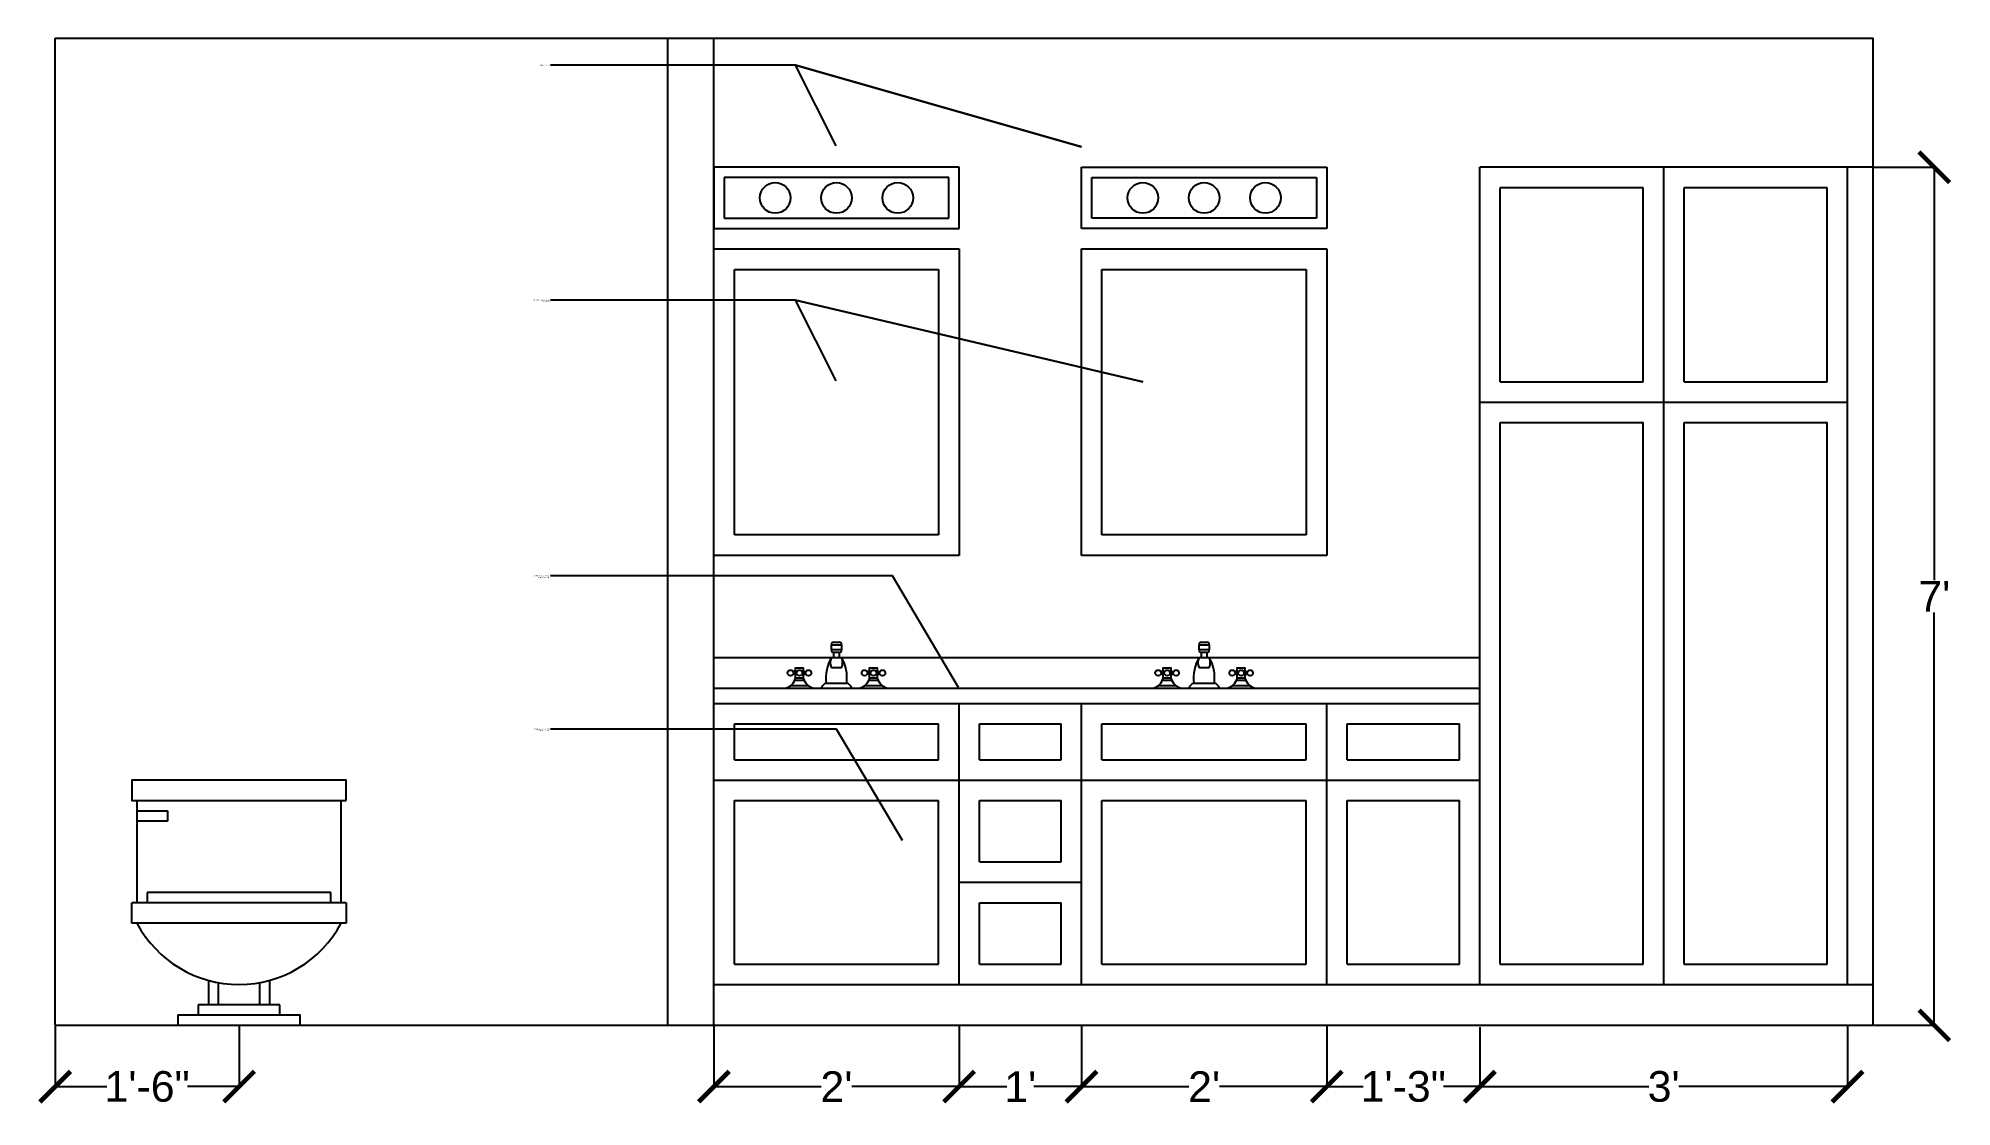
# Model space of a CAD drawing. Header units: inches. Extents: x -2 to 186, y -8 to 97.
import ezdxf
from ezdxf import colors
from ezdxf.entities.mleader import LeaderData, LeaderLine
from ezdxf.math import Vec2, Vec3

# ---------------------------------------------------------------- set-up
doc = ezdxf.new("R2010")
doc.units = ezdxf.units.IN
doc.header["$MEASUREMENT"] = 0
for name, color, linetype in [('blocks', 230, 'Continuous'), ('dims', 30, 'Continuous'), ('elevation', 5, 'Continuous')]:
    doc.layers.add(name, color=color, linetype=linetype)
doc.styles.get("Standard").update_dxf_attribs({"font": 'arial.ttf'})
doc.dimstyles.get("Standard").update_dxf_attribs({"dimtxt": 3, "dimasz": 3, "dimexe": 0.18, "dimexo": 0.0625, "dimgap": 0.09, "dimtad": 0, "dimtih": 1, "dimtoh": 1, "dimdec": 5, "dimzin": 0, "dimdsep": 46, "dimlunit": 4, "dimtxsty": 'Standard', "dimblk": 'ARCHTICK', "dimcen": 3, "dimadec": 0, "dimazin": 0, "dimtfac": 1, "dimtdec": 5, "dimtofl": 0, "dimtmove": 0, "dimatfit": 3, "dimfxl": 1, "dimtolj": 1, "dimtzin": 0, "dimarcsym": 0})

# ---------------------------------------------------------------- blocks, each defined once
blk = doc.blocks.new('Toilet - front')
for p, q in [((-10, 22), (-10, 12)), ((-10, 21), (-7, 21)), ((-7, 21), (-7, 20)), ((10, 12), (10, 22)), ((-7, 20), (-10, 20)), ((10.5, 12), (-10.5, 12)), ((-10.5, 10), (-10.5, 12)), ((9, 13), (-9, 13)), ((-9, 13), (-9, 12)), ((9, 12), (9, 13)), ((10.5, 12), (10.5, 10)), ((10.5, 10), (-10.5, 10)), ((-3, 4.4065), (-3, 2)), ((-2, 2), (-2, 4.1658)), ((2, 4.1658), (2, 2)), ((3, 2), (3, 4.4065)), ((4, 2), (-4, 2)), ((-4, 2), (-4, 1)), ((4, 1), (4, 2))]:
    blk.add_line(p, q)
for points in [[(10.5, 22), (10.5, 24), (-10.5, 24), (-10.5, 22)], [(6, 0), (6, 1), (-6, 1), (-6, 0)]]:
    blk.add_lwpolyline(points, close=True)
blk.add_arc((0, 15.3333), 11.3333, 208.0725, 331.9275)
blk = doc.blocks.new('Faucet - Bathroom front')
for p, q in [((-0.5, 4.25), (0.5, 4.25)), ((0.5, 3.75), (-0.5, 3.75)), ((-0.5, 3), (0.5, 3)), ((0.5, 2), (-0.5, 2)), ((-0.25, 3), (-0.25, 3.5)), ((0.25, 3.5), (0.25, 3)), ((-5, 0), (-2.25, 0)), ((-4.5087, 0.25), (-2.7408, 0.25)), ((-4, 1.625), (-4.25, 1.625)), ((-4, 1.375), (-4.25, 1.375)), ((-3.1442, 0.75), (-4.0979, 0.75)), ((-3.25, 1.625), (-3, 1.625)), ((-3.25, 1.375), (-3, 1.375)), ((-1.5, 0), (1.5, 0)), ((-1, 0.5), (1, 0.5)), ((2.25, 0), (5, 0)), ((2.7413, 0.25), (4.5092, 0.25)), ((3.25, 1.625), (3, 1.625)), ((3.25, 1.375), (3, 1.375)), ((4.1058, 0.75), (3.1521, 0.75)), ((4, 1.625), (4.25, 1.625)), ((4, 1.375), (4.25, 1.375))]:
    blk.add_line(p, q)
for points in [[(-0.5, 3.75), (-0.5, 4.25)], [(-0.25, 4.5), (0.25, 4.5)], [(0.5, 4.25), (0.5, 3.75)], [(0.25, 3.5), (-0.25, 3.5)]]:
    blk.add_lwpolyline(points)
for points in [[(-4, 1), (-4, 2), (-3.25, 2), (-3.25, 1)], [(3.25, 1), (3.25, 2), (4, 2), (4, 1)]]:
    blk.add_lwpolyline(points, close=True)
for centre in [(-4.5, 1.5), (-3.625, 1.5), (-2.75, 1.5), (2.75, 1.5), (3.625, 1.5), (4.5, 1.5)]:
    blk.add_circle(centre, 0.2795)
for centre, radius, start, end in [((-0.2575, 4.2575), 0.2426, 88.22243, 181.7776), ((-0.2575, 3.7425), 0.2426, 178.2224, 271.7776), ((0.2575, 4.2575), 0.2426, 358.2224, 91.77757), ((0.2575, 3.7425), 0.2426, 268.2224, 1.777565), ((3, 1), 4.0311, 150.2551, 187.125), ((0.6413, 2.5), 1.246, 156.3417, 203.6583), ((-3, 1), 4.0311, 352.875, 29.74488), ((-0.6413, 2.5), 1.246, 336.3417, 23.65835), ((-5.375, 1.375), 1.4252, 285.2551, 344.7449), ((-1.875, 1.375), 1.4252, 195.2551, 254.7449), ((-0.7962, -0.2038), 0.7327, 106.1502, 163.8498), ((0.7962, -0.2038), 0.7327, 16.1502, 73.84979), ((1.875, 1.375), 1.4252, 285.2551, 344.7449), ((5.375, 1.375), 1.4252, 195.2551, 254.7449)]:
    blk.add_arc(centre, radius, start, end)
blk = doc.blocks.new('_ArchTick')
at = {"color": 0, "linetype": 'ByBlock', "const_width": 0.15}
blk.add_lwpolyline([(-0.5, -0.5), (0.5, 0.5)], dxfattribs=at)
blk = doc.blocks.new('*D16')
at = {"layer": 'dims', "color": 0, "lineweight": -2, "transparency": 16777216}
for p, q in [((0, -0.06), (0, -6.18)), ((18, -0.06), (18, -6.18)), ((0, -6), (5.06, -6)), ((18, -6), (12.94, -6))]:
    blk.add_line(p, q, dxfattribs=at)
at = {"layer": 'dims', "color": 0, "lineweight": -2, "transparency": 16777216, "xscale": 3, "yscale": 3, "zscale": 3, "rotation": 180}
blk.add_blockref('_ArchTick', (0, -6), dxfattribs=at)
at = {"layer": 'dims', "color": 0, "lineweight": -2, "transparency": 16777216, "xscale": 3, "yscale": 3, "zscale": 3}
blk.add_blockref('_ArchTick', (18, -6), dxfattribs=at)
at = {"layer": 'dims', "color": 0, "transparency": 16777216, "insert": (9, -6), "char_height": 3, "attachment_point": 5}
blk.add_mtext('\\A1;1\'-6"', dxfattribs=at)
blk = doc.blocks.new('*D17')
at = {"layer": 'dims', "color": 0, "lineweight": -2, "transparency": 16777216}
for p, q in [((64.5, -0.06), (64.5, -6.18)), ((88.5, -0.06), (88.5, -6.18)), ((64.5, -6), (75, -6)), ((88.5, -6), (78, -6))]:
    blk.add_line(p, q, dxfattribs=at)
at = {"layer": 'dims', "color": 0, "lineweight": -2, "transparency": 16777216, "xscale": 3, "yscale": 3, "zscale": 3, "rotation": 180}
blk.add_blockref('_ArchTick', (64.5, -6), dxfattribs=at)
at = {"layer": 'dims', "color": 0, "lineweight": -2, "transparency": 16777216, "xscale": 3, "yscale": 3, "zscale": 3}
blk.add_blockref('_ArchTick', (88.5, -6), dxfattribs=at)
at = {"layer": 'dims', "color": 0, "transparency": 16777216, "insert": (76.5, -6), "char_height": 3, "attachment_point": 5}
blk.add_mtext("\\A1;2'", dxfattribs=at)
blk = doc.blocks.new('*D18')
at = {"layer": 'dims', "color": 0, "lineweight": -2, "transparency": 16777216}
for p, q in [((88.5, -0.06), (88.5, -6.18)), ((100.5, -0.06), (100.5, -6.18)), ((88.5, -6), (93.17, -6)), ((100.5, -6), (95.83, -6))]:
    blk.add_line(p, q, dxfattribs=at)
at = {"layer": 'dims', "color": 0, "lineweight": -2, "transparency": 16777216, "xscale": 3, "yscale": 3, "zscale": 3, "rotation": 180}
blk.add_blockref('_ArchTick', (88.5, -6), dxfattribs=at)
at = {"layer": 'dims', "color": 0, "lineweight": -2, "transparency": 16777216, "xscale": 3, "yscale": 3, "zscale": 3}
blk.add_blockref('_ArchTick', (100.5, -6), dxfattribs=at)
at = {"layer": 'dims', "color": 0, "transparency": 16777216, "insert": (94.5, -6), "char_height": 3, "attachment_point": 5}
blk.add_mtext("\\A1;1'", dxfattribs=at)
blk = doc.blocks.new('*D19')
at = {"layer": 'dims', "color": 0, "lineweight": -2, "transparency": 16777216}
for p, q in [((100.5, -0.06), (100.5, -6.18)), ((124.5, -0.12), (124.5, -6.18)), ((100.5, -6), (111, -6)), ((124.5, -6), (114, -6))]:
    blk.add_line(p, q, dxfattribs=at)
at = {"layer": 'dims', "color": 0, "lineweight": -2, "transparency": 16777216, "xscale": 3, "yscale": 3, "zscale": 3, "rotation": 180}
blk.add_blockref('_ArchTick', (100.5, -6), dxfattribs=at)
at = {"layer": 'dims', "color": 0, "lineweight": -2, "transparency": 16777216, "xscale": 3, "yscale": 3, "zscale": 3}
blk.add_blockref('_ArchTick', (124.5, -6), dxfattribs=at)
at = {"layer": 'dims', "color": 0, "transparency": 16777216, "insert": (112.5, -6), "char_height": 3, "attachment_point": 5}
blk.add_mtext("\\A1;2'", dxfattribs=at)
blk = doc.blocks.new('*D20')
at = {"layer": 'dims', "color": 0, "lineweight": -2, "transparency": 16777216}
for p, q in [((124.5, -0.12), (124.5, -6.18)), ((139.5, -0.19), (139.5, -6.18)), ((124.5, -6), (128.06, -6)), ((139.5, -6), (135.94, -6))]:
    blk.add_line(p, q, dxfattribs=at)
at = {"layer": 'dims', "color": 0, "lineweight": -2, "transparency": 16777216, "xscale": 3, "yscale": 3, "zscale": 3, "rotation": 180}
blk.add_blockref('_ArchTick', (124.5, -6), dxfattribs=at)
at = {"layer": 'dims', "color": 0, "lineweight": -2, "transparency": 16777216, "xscale": 3, "yscale": 3, "zscale": 3}
blk.add_blockref('_ArchTick', (139.5, -6), dxfattribs=at)
at = {"layer": 'dims', "color": 0, "transparency": 16777216, "insert": (132, -6), "char_height": 3, "attachment_point": 5}
blk.add_mtext('\\A1;1\'-3"', dxfattribs=at)
blk = doc.blocks.new('*D21')
at = {"layer": 'dims', "color": 0, "lineweight": -2, "transparency": 16777216}
for p, q in [((139.5, -0.19), (139.5, -6.18)), ((175.5, -0.06), (175.5, -6.18)), ((139.5, -6), (156.03, -6)), ((175.5, -6), (158.97, -6))]:
    blk.add_line(p, q, dxfattribs=at)
at = {"layer": 'dims', "color": 0, "lineweight": -2, "transparency": 16777216, "xscale": 3, "yscale": 3, "zscale": 3, "rotation": 180}
blk.add_blockref('_ArchTick', (139.5, -6), dxfattribs=at)
at = {"layer": 'dims', "color": 0, "lineweight": -2, "transparency": 16777216, "xscale": 3, "yscale": 3, "zscale": 3}
blk.add_blockref('_ArchTick', (175.5, -6), dxfattribs=at)
at = {"layer": 'dims', "color": 0, "transparency": 16777216, "insert": (157.5, -6), "char_height": 3, "attachment_point": 5}
blk.add_mtext("\\A1;3'", dxfattribs=at)
blk = doc.blocks.new('*D22')
at = {"layer": 'dims', "color": 0, "lineweight": -2, "transparency": 16777216}
for p, q in [((178.0625, 84), (184.18, 84)), ((184, 84), (184, 43.59)), ((184, 0), (184, 40.41)), ((178.0625, 0), (184.18, 0))]:
    blk.add_line(p, q, dxfattribs=at)
at = {"layer": 'dims', "color": 0, "lineweight": -2, "transparency": 16777216, "xscale": 3, "yscale": 3, "zscale": 3}
for p, rotation in [((184, 84), 90), ((184, 0), 270)]:
    blk.add_blockref('_ArchTick', p, dxfattribs=dict(at, rotation=rotation))
at = {"layer": 'dims', "color": 0, "transparency": 16777216, "insert": (184, 42), "char_height": 3, "attachment_point": 5}
blk.add_mtext("\\A1;7'", dxfattribs=at)

msp = doc.modelspace()

# ---------------------------------------------------------------- linework, layer by layer
at = {"layer": 'elevation'}
for p, q in [((0, 96.625), (178, 96.625)), ((0, 0), (0, 96.625)), ((60, 0), (60, 96.625)), ((64.5, 0), (64.5, 96.625)), ((178, 0), (178, 96.625)), ((88.5, 84), (64.5, 84)), ((64.5, 84), (64.5, 78)), ((65.5, 83), (65.5, 79)), ((87.5, 83), (65.5, 83)), ((87.5, 79), (87.5, 83)), ((88.5, 78), (88.5, 84)), ((100.5, 78), (100.5, 84)), ((100.5, 84), (124.5, 84)), ((101.5, 83), (123.5, 83)), ((101.5, 79), (101.5, 83)), ((123.5, 83), (123.5, 79)), ((124.5, 84), (124.5, 78)), ((139.5, 4), (139.5, 84)), ((178, 84), (139.5, 84)), ((157.5, 4), (157.5, 84)), ((175.5, 4), (175.5, 84)), ((155.5, 82), (141.5, 82)), ((141.5, 63), (141.5, 82)), ((155.5, 63), (155.5, 82)), ((173.5, 82), (159.5, 82)), ((159.5, 63), (159.5, 82)), ((173.5, 63), (173.5, 82)), ((65.5, 79), (87.5, 79)), ((123.5, 79), (101.5, 79)), ((64.5, 78), (88.5, 78)), ((124.5, 78), (100.5, 78)), ((64.5, 46), (64.5, 76)), ((64.5, 76), (88.5, 76)), ((88.5, 76), (88.5, 46)), ((100.5, 46), (100.5, 76)), ((100.5, 76), (124.5, 76)), ((124.5, 76), (124.5, 46)), ((66.5, 74), (86.5, 74)), ((66.5, 48), (66.5, 74)), ((86.5, 74), (86.5, 48)), ((102.5, 48), (102.5, 74)), ((102.5, 74), (122.5, 74)), ((122.5, 74), (122.5, 48)), ((141.5, 63), (155.5, 63)), ((159.5, 63), (173.5, 63)), ((139.5, 61), (175.5, 61)), ((141.5, 6), (141.5, 59)), ((141.5, 59), (155.5, 59)), ((155.5, 6), (155.5, 59)), ((159.5, 6), (159.5, 59)), ((159.5, 59), (173.5, 59)), ((173.5, 6), (173.5, 59)), ((86.5, 48), (66.5, 48)), ((122.5, 48), (102.5, 48)), ((88.5, 46), (64.5, 46)), ((124.5, 46), (100.5, 46)), ((64.5, 36), (139.5, 36)), ((64.5, 33), (139.5, 33)), ((64.5, 31.5), (139.5, 31.5)), ((88.5, 4), (88.5, 31.5)), ((100.5, 4), (100.5, 31.5)), ((124.5, 4), (124.5, 31.5)), ((66.5, 29.5), (86.5, 29.5)), ((66.5, 26), (66.5, 29.5)), ((86.5, 26), (86.5, 29.5)), ((90.5, 29.5), (98.5, 29.5)), ((90.5, 26), (90.5, 29.5)), ((98.5, 26), (98.5, 29.5)), ((102.5, 29.5), (122.5, 29.5)), ((102.5, 26), (102.5, 29.5)), ((122.5, 26), (122.5, 29.5)), ((126.5, 29.5), (137.5, 29.5)), ((126.5, 26), (126.5, 29.5)), ((137.5, 26), (137.5, 29.5)), ((66.5, 26), (86.5, 26)), ((90.5, 26), (98.5, 26)), ((102.5, 26), (122.5, 26)), ((126.5, 26), (137.5, 26)), ((64.5, 24), (139.5, 24)), ((66.5, 6), (66.5, 22)), ((66.5, 22), (86.5, 22)), ((86.5, 6), (86.5, 22)), ((90.5, 16), (90.5, 22)), ((90.5, 22), (98.5, 22)), ((98.5, 16), (98.5, 22)), ((102.5, 6), (102.5, 22)), ((102.5, 22), (122.5, 22)), ((122.5, 6), (122.5, 22)), ((126.5, 6), (126.5, 22)), ((126.5, 22), (137.5, 22)), ((137.5, 6), (137.5, 22)), ((90.5, 16), (98.5, 16)), ((88.5, 14), (100.5, 14)), ((90.5, 6), (90.5, 12)), ((90.5, 12), (98.5, 12)), ((98.5, 6), (98.5, 12)), ((66.5, 6), (86.5, 6)), ((90.5, 6), (98.5, 6)), ((102.5, 6), (122.5, 6)), ((126.5, 6), (137.5, 6)), ((141.5, 6), (155.5, 6)), ((159.5, 6), (173.5, 6)), ((64.5, 4), (178, 4)), ((0, 0), (178, 0))]:
    msp.add_line(p, q, dxfattribs=at)
for centre in [(70.5, 81), (76.5, 81), (82.5, 81), (106.5, 81), (112.5, 81), (118.5, 81)]:
    msp.add_circle(centre, 1.5, dxfattribs=at)

# ---------------------------------------------------------------- block references
at = {"layer": 'blocks'}
for name, p in [('Faucet - Bathroom front', (76.5, 33)), ('Faucet - Bathroom front', (112.5, 33)), ('Toilet - front', (18, 0))]:
    msp.add_blockref(name, p, dxfattribs=at)

# ---------------------------------------------------------------- dimensions: what is measured, and where the dimension line sits
at = {"layer": 'dims'}
dim = msp.add_linear_dim(base=(184, 84), p1=(178, 0), p2=(178, 84), angle=90, dimstyle='Standard', dxfattribs=at)
dim.commit()
dim.dimension.update_dxf_attribs({"geometry": '*D22', "text_midpoint": (184, 42)})
for base, p1, p2, picture, middle in [((18, -6), (0, 0), (18, 0), '*D16', (9, -6)), ((88.5, -6), (64.5, 0), (88.5, 0), '*D17', (76.5, -6))]:
    dim = msp.add_linear_dim(base=base, p1=p1, p2=p2, dimstyle='Standard', dxfattribs=at)
    dim.commit()
    dim.dimension.update_dxf_attribs({"geometry": picture, "text_midpoint": middle})
for base, p1, p2, picture, middle in [((100.5, -6), (88.5, 0), (100.5, 0), '*D18', (94.5, -6)), ((124.5, -6), (100.5, 0), (124.5, -0.0625), '*D19', (112.5, -6)), ((175.5, -6), (139.5, -0.125), (175.5, 0), '*D21', (157.5, -6)), ((139.5, -6), (124.5, -0.0625), (139.5, -0.125), '*D20', (132, -6))]:
    dim = msp.add_linear_dim(base=base, p1=p1, p2=p2, dimstyle='Standard', override={"dimtmove": 1}, dxfattribs=at)
    dim.commit()
    dim.dimension.update_dxf_attribs({"geometry": picture, "text_midpoint": middle})

# ---------------------------------------------------------------- leaders
ml = msp.add_multileader_mtext('Standard', dxfattribs=at)
ml.set_content('VANITY LIGHTS', color=256)
ml.set_leader_properties(color=256, linetype='ByLayer', lineweight=-1)
ml.build(insert=Vec2(0, 0))
ml.multileader.update_dxf_attribs({"has_dogleg": 0, "dogleg_length": 0, "arrow_head_size": 0.09375})
ctx = ml.context
ctx.base_point, ctx.char_height, ctx.arrow_head_size, ctx.landing_gap_size, ctx.plane_origin = Vec3(47.344962, 94), 0.09375, 0.09375, 0.09, Vec3(76.5, 86)
ctx.text_align_type = 2
notes = []
notes.append((ctx, [(0, (1, 1, 0), (48.5, 94), (-1, 0), 0, [(1, [(76.5, 86), (72.5, 94), (100.5, 86), (72.5, 94)], 0, [])])]))
ctx.mtext.insert, ctx.mtext.alignment, ctx.mtext.flow_direction = Vec3(48.41, 94.047674), 3, 5
ml = msp.add_multileader_mtext('Standard', dxfattribs=at)
ml.set_content('24" x 30" WOOD FRAMED\\PMIRRORS', color=256)
ml.set_leader_properties(color=256, linetype='ByLayer', lineweight=-1)
ml.build(insert=Vec2(0, 0))
ml.multileader.update_dxf_attribs({"has_dogleg": 0, "dogleg_length": 0, "arrow_head_size": 0.09375})
ctx = ml.context
ctx.base_point, ctx.char_height, ctx.arrow_head_size, ctx.landing_gap_size, ctx.plane_origin = Vec3(46.760527, 71), 0.09375, 0.09375, 0.09, Vec3(76.5, 63)
ctx.text_align_type = 2
notes.append((ctx, [(0, (1, 1, 0), (48.5, 71), (-1, 0), 0, [(1, [(76.5, 63), (72.5, 71), (106.5, 63), (72.5, 71)], 0, [])])]))
ctx.mtext.insert, ctx.mtext.alignment, ctx.mtext.flow_direction = Vec3(48.41, 71.047674), 3, 5
ml = msp.add_multileader_mtext('Standard', dxfattribs=at)
ml.set_content('MARBLE COUNTERTOP\\Pand BACKSPLASH', color=256)
ml.set_leader_properties(color=256, linetype='ByLayer', lineweight=-1)
ml.build(insert=Vec2(0, 0))
ml.multileader.update_dxf_attribs({"has_dogleg": 0, "dogleg_length": 0, "arrow_head_size": 0.09375})
ctx = ml.context
ctx.base_point, ctx.char_height, ctx.arrow_head_size, ctx.landing_gap_size, ctx.plane_origin = Vec3(46.843661, 44), 0.09375, 0.09375, 0.09, Vec3(88.5, 33)
ctx.text_align_type = 2
notes.append((ctx, [(0, (1, 1, 0), (48.5, 44), (-1, 0), 0, [(0, [(88.5, 33), (82, 44)], 0, [])])]))
ctx.mtext.insert, ctx.mtext.alignment, ctx.mtext.flow_direction = Vec3(48.41, 44.047674), 3, 5
ml = msp.add_multileader_mtext('Standard', dxfattribs=at)
ml.set_content('MARBLE COUNTERTOP\\Pand BACKSPLASH', color=256)
ml.set_leader_properties(color=256, linetype='ByLayer', lineweight=-1)
ml.build(insert=Vec2(0, 0))
ml.multileader.update_dxf_attribs({"has_dogleg": 0, "dogleg_length": 0, "arrow_head_size": 0.09375})
ctx = ml.context
ctx.base_point, ctx.char_height, ctx.arrow_head_size, ctx.landing_gap_size, ctx.plane_origin = Vec3(46.843661, 29), 0.09375, 0.09375, 0.09, Vec3(83, 18)
ctx.text_align_type = 2
notes.append((ctx, [(0, (1, 1, 0), (48.5, 29), (-1, 0), 0, [(0, [(83, 18), (76.5, 29)], 0, [])])]))
ctx.mtext.insert, ctx.mtext.alignment, ctx.mtext.flow_direction = Vec3(48.41, 29.047674), 3, 5
for ctx, leaders in notes:
    for number, flags, end, landing, length, lines in leaders:
        leader = LeaderData()
        leader.index, (leader.has_last_leader_line, leader.has_dogleg_vector, leader.attachment_direction) = number, flags
        leader.last_leader_point, leader.dogleg_vector, leader.dogleg_length = Vec3(end), Vec3(landing), length
        for number, points, colour, breaks in lines:
            line = LeaderLine()
            line.index, line.vertices, line.color, line.breaks = number, Vec3.list(points), colors.encode_raw_color(colour), breaks
            leader.lines.append(line)
        ctx.leaders.append(leader)

doc.saveas('drawing.dxf')
